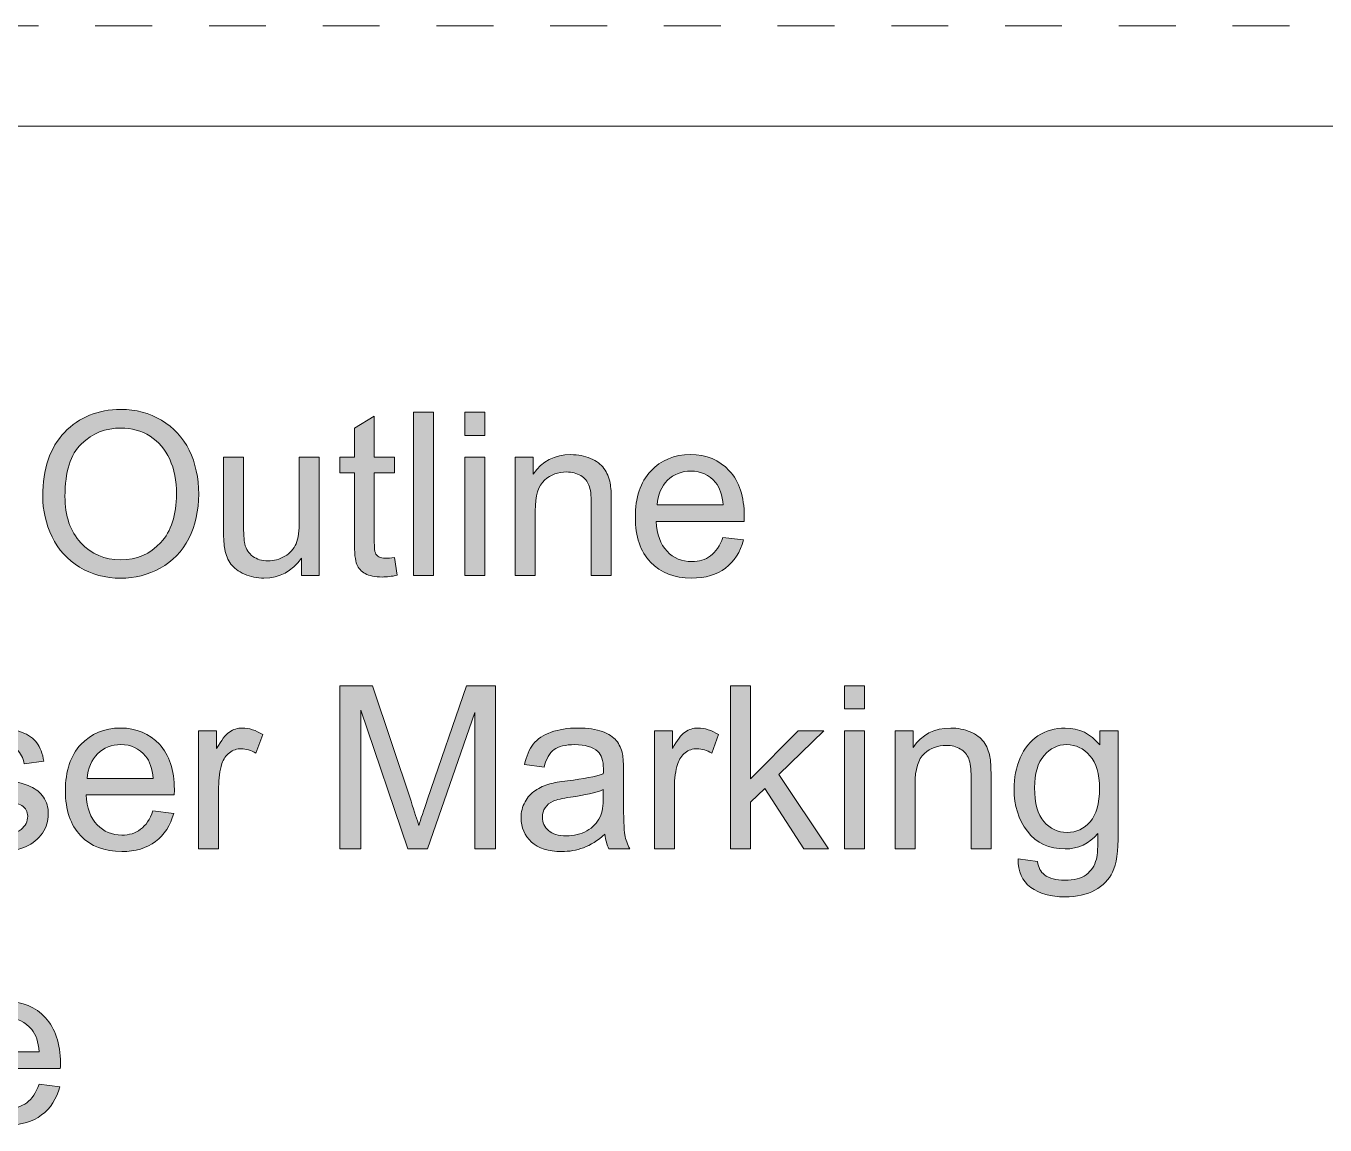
# Model space of a CAD drawing. Header units: inches. Extents: x 25 to 180, y 78 to 199.
# Drawn here: x 51.73 to 75.86, y 78.28 to 98.7 of the extents above; entities that cross this region are included whole.
import ezdxf

# ---------------------------------------------------------------- set-up
doc = ezdxf.new("R2010")
doc.units = ezdxf.units.IN
doc.header["$MEASUREMENT"] = 0
doc.linetypes.add('AI-Linetype-2', pattern=[2.112648, 1.056324, -1.056324])

# ---------------------------------------------------------------- blocks, each defined once
blk = doc.blocks.new('block 4')
at = {"color": 240, "linetype": 'AI-Linetype-2', "lineweight": 18, "true_color": 0xed1c24}
blk.add_lwpolyline([(31.89, 98.696), (179.247, 98.696)], dxfattribs=at)
blk = doc.blocks.new('block 3')
blk.add_blockref('block 4', (0, 0))
blk = doc.blocks.new('block 2')
blk.add_blockref('block 3', (0, 0))
blk = doc.blocks.new('block 44')
at = {"true_color": 0x0066b3}
h = blk.add_hatch(color=152, dxfattribs=at)
h.dxf.hatch_style = 2
edge = h.paths.add_edge_path()
edge.add_spline(control_points=[(52.039, 89.964), (52.039, 90.467), (52.174, 90.861), (52.445, 91.146), (52.715, 91.43), (53.063, 91.572), (53.49, 91.572), (53.77, 91.572), (54.022, 91.506), (54.247, 91.372), (54.472, 91.238), (54.643, 91.052), (54.761, 90.813), (54.878, 90.574), (54.937, 90.302), (54.937, 89.999), (54.937, 89.692), (54.875, 89.417), (54.751, 89.175), (54.627, 88.932), (54.452, 88.748), (54.224, 88.624), (53.997, 88.499), (53.752, 88.437), (53.488, 88.437), (53.203, 88.437), (52.948, 88.506), (52.724, 88.643), (52.499, 88.781), (52.329, 88.969), (52.213, 89.208), (52.097, 89.446), (52.039, 89.698), (52.039, 89.964)], knot_values=[0, 0, 0, 0, 1, 1, 1, 2, 2, 2, 3, 3, 3, 4, 4, 4, 5, 5, 5, 6, 6, 6, 7, 7, 7, 8, 8, 8, 9, 9, 9, 10, 10, 10, 11, 11, 11, 11], degree=3, periodic=1)
edge = h.paths.add_edge_path()
edge.add_spline(control_points=[(52.453, 89.958), (52.453, 89.593), (52.551, 89.305), (52.747, 89.095), (52.944, 88.885), (53.19, 88.78), (53.486, 88.78), (53.788, 88.78), (54.036, 88.886), (54.231, 89.098), (54.426, 89.31), (54.524, 89.611), (54.524, 90.001), (54.524, 90.248), (54.482, 90.463), (54.399, 90.647), (54.316, 90.831), (54.194, 90.974), (54.033, 91.075), (53.873, 91.177), (53.692, 91.227), (53.493, 91.227), (53.209, 91.227), (52.964, 91.13), (52.76, 90.935), (52.555, 90.74), (52.453, 90.414), (52.453, 89.958)], knot_values=[0, 0, 0, 0, 1, 1, 1, 2, 2, 2, 3, 3, 3, 4, 4, 4, 5, 5, 5, 6, 6, 6, 7, 7, 7, 8, 8, 8, 9, 9, 9, 9], degree=3, periodic=1)
h = blk.add_hatch(color=152, dxfattribs=at)
h.dxf.hatch_style = 2
h.paths.add_polyline_path([(58.929, 88.488), (58.929, 91.519), (59.301, 91.519), (59.301, 88.488)])
h = blk.add_hatch(color=152, dxfattribs=at)
h.dxf.hatch_style = 2
h.paths.add_polyline_path([(59.88, 91.091), (59.88, 91.519), (60.252, 91.519), (60.252, 91.091)])
h.paths.add_polyline_path([(59.88, 88.488), (59.88, 90.684), (60.252, 90.684), (60.252, 88.488)])
h = blk.add_hatch(color=152, dxfattribs=at)
h.dxf.hatch_style = 2
edge = h.paths.add_edge_path()
edge.add_spline(control_points=[(58.573, 88.821), (58.573, 88.821), (58.627, 88.492), (58.627, 88.492), (58.522, 88.47), (58.429, 88.459), (58.346, 88.459), (58.211, 88.459), (58.106, 88.481), (58.032, 88.523), (57.957, 88.566), (57.905, 88.622), (57.875, 88.692), (57.844, 88.762), (57.829, 88.908), (57.829, 89.131), (57.829, 89.131), (57.829, 90.394), (57.829, 90.394), (57.829, 90.394), (57.556, 90.394), (57.556, 90.394), (57.556, 90.394), (57.556, 90.684), (57.556, 90.684), (57.556, 90.684), (57.829, 90.684), (57.829, 90.684), (57.829, 90.684), (57.829, 91.227), (57.829, 91.227), (57.829, 91.227), (58.199, 91.45), (58.199, 91.45), (58.199, 91.45), (58.199, 90.684), (58.199, 90.684), (58.199, 90.684), (58.573, 90.684), (58.573, 90.684), (58.573, 90.684), (58.573, 90.394), (58.573, 90.394), (58.573, 90.394), (58.199, 90.394), (58.199, 90.394), (58.199, 90.394), (58.199, 89.11), (58.199, 89.11), (58.199, 89.004), (58.206, 88.936), (58.219, 88.906), (58.232, 88.876), (58.253, 88.851), (58.283, 88.834), (58.313, 88.816), (58.355, 88.807), (58.41, 88.807), (58.451, 88.807), (58.506, 88.811), (58.573, 88.821)], knot_values=[0, 0, 0, 0, 1, 1, 1, 2, 2, 2, 3, 3, 3, 4, 4, 4, 5, 5, 5, 6, 6, 6, 7, 7, 7, 8, 8, 8, 9, 9, 9, 10, 10, 10, 11, 11, 11, 12, 12, 12, 13, 13, 13, 14, 14, 14, 15, 15, 15, 16, 16, 16, 17, 17, 17, 18, 18, 18, 19, 19, 19, 20, 20, 20, 20], degree=3, periodic=1)
h = blk.add_hatch(color=152, dxfattribs=at)
h.dxf.hatch_style = 2
edge = h.paths.add_edge_path()
edge.add_spline(control_points=[(56.845, 88.488), (56.845, 88.488), (56.845, 88.811), (56.845, 88.811), (56.674, 88.563), (56.442, 88.439), (56.149, 88.439), (56.019, 88.439), (55.898, 88.464), (55.786, 88.513), (55.674, 88.563), (55.59, 88.625), (55.536, 88.7), (55.481, 88.775), (55.443, 88.867), (55.421, 88.976), (55.406, 89.049), (55.398, 89.165), (55.398, 89.323), (55.398, 89.323), (55.398, 90.684), (55.398, 90.684), (55.398, 90.684), (55.77, 90.684), (55.77, 90.684), (55.77, 90.684), (55.77, 89.466), (55.77, 89.466), (55.77, 89.272), (55.778, 89.141), (55.793, 89.073), (55.817, 88.975), (55.866, 88.899), (55.942, 88.843), (56.018, 88.787), (56.111, 88.759), (56.223, 88.759), (56.335, 88.759), (56.439, 88.788), (56.537, 88.845), (56.635, 88.902), (56.704, 88.98), (56.745, 89.078), (56.786, 89.177), (56.806, 89.32), (56.806, 89.507), (56.806, 89.507), (56.806, 90.684), (56.806, 90.684), (56.806, 90.684), (57.178, 90.684), (57.178, 90.684), (57.178, 90.684), (57.178, 88.488), (57.178, 88.488), (57.178, 88.488), (56.845, 88.488), (56.845, 88.488)], knot_values=[0, 0, 0, 0, 1, 1, 1, 2, 2, 2, 3, 3, 3, 4, 4, 4, 5, 5, 5, 6, 6, 6, 7, 7, 7, 8, 8, 8, 9, 9, 9, 10, 10, 10, 11, 11, 11, 12, 12, 12, 13, 13, 13, 14, 14, 14, 15, 15, 15, 16, 16, 16, 17, 17, 17, 18, 18, 18, 19, 19, 19, 19], degree=3, periodic=1)
h = blk.add_hatch(color=152, dxfattribs=at)
h.dxf.hatch_style = 2
edge = h.paths.add_edge_path()
edge.add_spline(control_points=[(60.818, 88.488), (60.818, 88.488), (60.818, 90.684), (60.818, 90.684), (60.818, 90.684), (61.153, 90.684), (61.153, 90.684), (61.153, 90.684), (61.153, 90.371), (61.153, 90.371), (61.314, 90.613), (61.547, 90.733), (61.852, 90.733), (61.984, 90.733), (62.106, 90.709), (62.217, 90.662), (62.327, 90.614), (62.41, 90.552), (62.466, 90.475), (62.521, 90.398), (62.559, 90.306), (62.581, 90.2), (62.595, 90.131), (62.602, 90.01), (62.602, 89.838), (62.602, 89.838), (62.602, 88.488), (62.602, 88.488), (62.602, 88.488), (62.23, 88.488), (62.23, 88.488), (62.23, 88.488), (62.23, 89.824), (62.23, 89.824), (62.23, 89.975), (62.215, 90.089), (62.187, 90.164), (62.158, 90.239), (62.106, 90.299), (62.033, 90.343), (61.959, 90.388), (61.872, 90.411), (61.773, 90.411), (61.615, 90.411), (61.478, 90.36), (61.363, 90.26), (61.248, 90.159), (61.19, 89.968), (61.19, 89.687), (61.19, 89.687), (61.19, 88.488), (61.19, 88.488), (61.19, 88.488), (60.818, 88.488), (60.818, 88.488)], knot_values=[0, 0, 0, 0, 1, 1, 1, 2, 2, 2, 3, 3, 3, 4, 4, 4, 5, 5, 5, 6, 6, 6, 7, 7, 7, 8, 8, 8, 9, 9, 9, 10, 10, 10, 11, 11, 11, 12, 12, 12, 13, 13, 13, 14, 14, 14, 15, 15, 15, 16, 16, 16, 17, 17, 17, 18, 18, 18, 18], degree=3, periodic=1)
h = blk.add_hatch(color=152, dxfattribs=at)
h.dxf.hatch_style = 2
edge = h.paths.add_edge_path()
edge.add_spline(control_points=[(64.675, 89.195), (64.675, 89.195), (65.06, 89.148), (65.06, 89.148), (64.999, 88.923), (64.887, 88.749), (64.723, 88.625), (64.559, 88.501), (64.349, 88.439), (64.094, 88.439), (63.773, 88.439), (63.519, 88.538), (63.331, 88.735), (63.143, 88.933), (63.049, 89.21), (63.049, 89.567), (63.049, 89.937), (63.144, 90.223), (63.334, 90.427), (63.524, 90.631), (63.771, 90.733), (64.074, 90.733), (64.367, 90.733), (64.607, 90.633), (64.793, 90.433), (64.979, 90.234), (65.072, 89.952), (65.072, 89.59), (65.072, 89.568), (65.071, 89.535), (65.07, 89.491), (65.07, 89.491), (63.433, 89.491), (63.433, 89.491), (63.447, 89.25), (63.515, 89.065), (63.638, 88.937), (63.76, 88.809), (63.913, 88.745), (64.097, 88.745), (64.233, 88.745), (64.349, 88.78), (64.446, 88.852), (64.542, 88.924), (64.619, 89.038), (64.675, 89.195)], knot_values=[0, 0, 0, 0, 1, 1, 1, 2, 2, 2, 3, 3, 3, 4, 4, 4, 5, 5, 5, 6, 6, 6, 7, 7, 7, 8, 8, 8, 9, 9, 9, 10, 10, 10, 11, 11, 11, 12, 12, 12, 13, 13, 13, 14, 14, 14, 15, 15, 15, 15], degree=3, periodic=1)
edge = h.paths.add_edge_path()
edge.add_spline(control_points=[(63.454, 89.797), (63.454, 89.797), (64.679, 89.797), (64.679, 89.797), (64.663, 89.981), (64.616, 90.12), (64.539, 90.212), (64.42, 90.356), (64.267, 90.427), (64.078, 90.427), (63.907, 90.427), (63.763, 90.37), (63.647, 90.256), (63.53, 90.141), (63.466, 89.988), (63.454, 89.797)], knot_values=[0, 0, 0, 0, 1, 1, 1, 2, 2, 2, 3, 3, 3, 4, 4, 4, 5, 5, 5, 5], degree=3, periodic=1)
h = blk.add_hatch(color=152, dxfattribs=at)
h.dxf.hatch_style = 2
edge = h.paths.add_edge_path()
edge.add_spline(control_points=[(57.56, 83.408), (57.56, 83.408), (57.56, 86.438), (57.56, 86.438), (57.56, 86.438), (58.164, 86.438), (58.164, 86.438), (58.164, 86.438), (58.881, 84.293), (58.881, 84.293), (58.947, 84.093), (58.996, 83.944), (59.026, 83.844), (59.06, 83.955), (59.114, 84.116), (59.187, 84.33), (59.187, 84.33), (59.913, 86.438), (59.913, 86.438), (59.913, 86.438), (60.452, 86.438), (60.452, 86.438), (60.452, 86.438), (60.452, 83.408), (60.452, 83.408), (60.452, 83.408), (60.066, 83.408), (60.066, 83.408), (60.066, 83.408), (60.066, 85.944), (60.066, 85.944), (60.066, 85.944), (59.185, 83.408), (59.185, 83.408), (59.185, 83.408), (58.823, 83.408), (58.823, 83.408), (58.823, 83.408), (57.947, 85.988), (57.947, 85.988), (57.947, 85.988), (57.947, 83.408), (57.947, 83.408), (57.947, 83.408), (57.56, 83.408), (57.56, 83.408)], knot_values=[0, 0, 0, 0, 1, 1, 1, 2, 2, 2, 3, 3, 3, 4, 4, 4, 5, 5, 5, 6, 6, 6, 7, 7, 7, 8, 8, 8, 9, 9, 9, 10, 10, 10, 11, 11, 11, 12, 12, 12, 13, 13, 13, 14, 14, 14, 15, 15, 15, 15], degree=3, periodic=1)
h = blk.add_hatch(color=152, dxfattribs=at)
h.dxf.hatch_style = 2
h.paths.add_polyline_path([(64.818, 83.408), (64.818, 86.438), (65.19, 86.438), (65.19, 84.71), (66.071, 85.603), (66.552, 85.603), (65.713, 84.789), (66.637, 83.408), (66.178, 83.408), (65.453, 84.531), (65.19, 84.278), (65.19, 83.408)])
h = blk.add_hatch(color=152, dxfattribs=at)
h.dxf.hatch_style = 2
h.paths.add_polyline_path([(66.935, 86.011), (66.935, 86.438), (67.307, 86.438), (67.307, 86.011)])
h.paths.add_polyline_path([(66.935, 83.408), (66.935, 85.603), (67.307, 85.603), (67.307, 83.408)])
h = blk.add_hatch(color=152, dxfattribs=at)
h.dxf.hatch_style = 2
edge = h.paths.add_edge_path()
edge.add_spline(control_points=[(50.32, 84.063), (50.32, 84.063), (50.688, 84.121), (50.688, 84.121), (50.708, 83.974), (50.766, 83.861), (50.86, 83.782), (50.955, 83.704), (51.086, 83.664), (51.256, 83.664), (51.427, 83.664), (51.554, 83.699), (51.636, 83.769), (51.719, 83.838), (51.76, 83.92), (51.76, 84.014), (51.76, 84.098), (51.724, 84.164), (51.651, 84.212), (51.6, 84.245), (51.473, 84.287), (51.27, 84.338), (50.998, 84.407), (50.808, 84.467), (50.703, 84.517), (50.598, 84.567), (50.518, 84.637), (50.463, 84.726), (50.409, 84.815), (50.382, 84.913), (50.382, 85.02), (50.382, 85.118), (50.404, 85.209), (50.449, 85.292), (50.494, 85.376), (50.555, 85.445), (50.632, 85.5), (50.69, 85.543), (50.768, 85.579), (50.868, 85.609), (50.968, 85.638), (51.075, 85.653), (51.19, 85.653), (51.362, 85.653), (51.513, 85.628), (51.644, 85.579), (51.774, 85.529), (51.87, 85.462), (51.932, 85.377), (51.994, 85.292), (52.037, 85.179), (52.06, 85.037), (52.06, 85.037), (51.696, 84.987), (51.696, 84.987), (51.68, 85.1), (51.632, 85.189), (51.553, 85.252), (51.473, 85.315), (51.361, 85.347), (51.217, 85.347), (51.046, 85.347), (50.924, 85.319), (50.851, 85.262), (50.778, 85.206), (50.741, 85.14), (50.741, 85.064), (50.741, 85.016), (50.756, 84.972), (50.787, 84.934), (50.817, 84.894), (50.865, 84.861), (50.929, 84.834), (50.967, 84.821), (51.076, 84.789), (51.258, 84.739), (51.521, 84.669), (51.705, 84.612), (51.809, 84.567), (51.913, 84.522), (51.995, 84.457), (52.054, 84.371), (52.113, 84.286), (52.143, 84.18), (52.143, 84.053), (52.143, 83.929), (52.107, 83.812), (52.034, 83.703), (51.962, 83.593), (51.857, 83.508), (51.721, 83.448), (51.585, 83.389), (51.43, 83.359), (51.258, 83.359), (50.973, 83.359), (50.755, 83.418), (50.606, 83.536), (50.456, 83.655), (50.361, 83.831), (50.32, 84.063)], knot_values=[0, 0, 0, 0, 1, 1, 1, 2, 2, 2, 3, 3, 3, 4, 4, 4, 5, 5, 5, 6, 6, 6, 7, 7, 7, 8, 8, 8, 9, 9, 9, 10, 10, 10, 11, 11, 11, 12, 12, 12, 13, 13, 13, 14, 14, 14, 15, 15, 15, 16, 16, 16, 17, 17, 17, 18, 18, 18, 19, 19, 19, 20, 20, 20, 21, 21, 21, 22, 22, 22, 23, 23, 23, 24, 24, 24, 25, 25, 25, 26, 26, 26, 27, 27, 27, 28, 28, 28, 29, 29, 29, 30, 30, 30, 31, 31, 31, 32, 32, 32, 33, 33, 33, 33], degree=3, periodic=1)
h = blk.add_hatch(color=152, dxfattribs=at)
h.dxf.hatch_style = 2
edge = h.paths.add_edge_path()
edge.add_spline(control_points=[(54.088, 84.115), (54.088, 84.115), (54.472, 84.068), (54.472, 84.068), (54.412, 83.843), (54.299, 83.669), (54.135, 83.545), (53.971, 83.421), (53.762, 83.359), (53.507, 83.359), (53.186, 83.359), (52.931, 83.457), (52.743, 83.655), (52.555, 83.853), (52.461, 84.13), (52.461, 84.487), (52.461, 84.856), (52.556, 85.143), (52.746, 85.347), (52.936, 85.551), (53.183, 85.653), (53.486, 85.653), (53.78, 85.653), (54.02, 85.553), (54.206, 85.353), (54.392, 85.153), (54.485, 84.872), (54.485, 84.51), (54.485, 84.488), (54.484, 84.455), (54.483, 84.411), (54.483, 84.411), (52.846, 84.411), (52.846, 84.411), (52.859, 84.17), (52.928, 83.985), (53.05, 83.857), (53.173, 83.729), (53.326, 83.664), (53.509, 83.664), (53.645, 83.664), (53.762, 83.7), (53.858, 83.772), (53.955, 83.844), (54.031, 83.958), (54.088, 84.115)], knot_values=[0, 0, 0, 0, 1, 1, 1, 2, 2, 2, 3, 3, 3, 4, 4, 4, 5, 5, 5, 6, 6, 6, 7, 7, 7, 8, 8, 8, 9, 9, 9, 10, 10, 10, 11, 11, 11, 12, 12, 12, 13, 13, 13, 14, 14, 14, 15, 15, 15, 15], degree=3, periodic=1)
edge = h.paths.add_edge_path()
edge.add_spline(control_points=[(52.866, 84.717), (52.866, 84.717), (54.092, 84.717), (54.092, 84.717), (54.075, 84.901), (54.029, 85.04), (53.951, 85.132), (53.833, 85.275), (53.679, 85.347), (53.49, 85.347), (53.32, 85.347), (53.176, 85.29), (53.059, 85.176), (52.943, 85.061), (52.879, 84.908), (52.866, 84.717)], knot_values=[0, 0, 0, 0, 1, 1, 1, 2, 2, 2, 3, 3, 3, 4, 4, 4, 5, 5, 5, 5], degree=3, periodic=1)
h = blk.add_hatch(color=152, dxfattribs=at)
h.dxf.hatch_style = 2
edge = h.paths.add_edge_path()
edge.add_spline(control_points=[(54.935, 83.408), (54.935, 83.408), (54.935, 85.603), (54.935, 85.603), (54.935, 85.603), (55.27, 85.603), (55.27, 85.603), (55.27, 85.603), (55.27, 85.271), (55.27, 85.271), (55.356, 85.426), (55.435, 85.529), (55.507, 85.579), (55.579, 85.628), (55.659, 85.653), (55.746, 85.653), (55.871, 85.653), (55.998, 85.613), (56.128, 85.533), (56.128, 85.533), (56, 85.188), (56, 85.188), (55.909, 85.242), (55.818, 85.269), (55.727, 85.269), (55.646, 85.269), (55.573, 85.244), (55.508, 85.195), (55.443, 85.146), (55.397, 85.078), (55.369, 84.992), (55.328, 84.859), (55.307, 84.715), (55.307, 84.557), (55.307, 84.557), (55.307, 83.408), (55.307, 83.408), (55.307, 83.408), (54.935, 83.408), (54.935, 83.408)], knot_values=[0, 0, 0, 0, 1, 1, 1, 2, 2, 2, 3, 3, 3, 4, 4, 4, 5, 5, 5, 6, 6, 6, 7, 7, 7, 8, 8, 8, 9, 9, 9, 10, 10, 10, 11, 11, 11, 12, 12, 12, 13, 13, 13, 13], degree=3, periodic=1)
h = blk.add_hatch(color=152, dxfattribs=at)
h.dxf.hatch_style = 2
edge = h.paths.add_edge_path()
edge.add_spline(control_points=[(62.484, 83.679), (62.346, 83.562), (62.214, 83.479), (62.086, 83.431), (61.959, 83.383), (61.822, 83.359), (61.676, 83.359), (61.435, 83.359), (61.249, 83.417), (61.12, 83.535), (60.99, 83.653), (60.926, 83.804), (60.926, 83.987), (60.926, 84.094), (60.95, 84.193), (60.999, 84.282), (61.048, 84.37), (61.112, 84.442), (61.191, 84.495), (61.271, 84.549), (61.36, 84.59), (61.459, 84.617), (61.532, 84.637), (61.642, 84.655), (61.79, 84.673), (62.09, 84.709), (62.311, 84.752), (62.453, 84.801), (62.455, 84.852), (62.455, 84.885), (62.455, 84.899), (62.455, 85.05), (62.42, 85.157), (62.35, 85.219), (62.255, 85.303), (62.114, 85.345), (61.926, 85.345), (61.751, 85.345), (61.622, 85.314), (61.539, 85.253), (61.455, 85.192), (61.393, 85.083), (61.354, 84.927), (61.354, 84.927), (60.99, 84.977), (60.99, 84.977), (61.023, 85.133), (61.077, 85.259), (61.153, 85.354), (61.229, 85.45), (61.338, 85.524), (61.482, 85.575), (61.625, 85.627), (61.791, 85.653), (61.98, 85.653), (62.167, 85.653), (62.32, 85.631), (62.437, 85.587), (62.554, 85.543), (62.64, 85.487), (62.695, 85.42), (62.75, 85.354), (62.789, 85.269), (62.811, 85.167), (62.823, 85.104), (62.829, 84.989), (62.829, 84.824), (62.829, 84.824), (62.829, 84.328), (62.829, 84.328), (62.829, 83.982), (62.837, 83.763), (62.853, 83.672), (62.869, 83.58), (62.9, 83.492), (62.947, 83.408), (62.947, 83.408), (62.559, 83.408), (62.559, 83.408), (62.52, 83.485), (62.495, 83.576), (62.484, 83.679)], knot_values=[0, 0, 0, 0, 1, 1, 1, 2, 2, 2, 3, 3, 3, 4, 4, 4, 5, 5, 5, 6, 6, 6, 7, 7, 7, 8, 8, 8, 9, 9, 9, 10, 10, 10, 11, 11, 11, 12, 12, 12, 13, 13, 13, 14, 14, 14, 15, 15, 15, 16, 16, 16, 17, 17, 17, 18, 18, 18, 19, 19, 19, 20, 20, 20, 21, 21, 21, 22, 22, 22, 23, 23, 23, 24, 24, 24, 25, 25, 25, 26, 26, 26, 27, 27, 27, 27], degree=3, periodic=1)
edge = h.paths.add_edge_path()
edge.add_spline(control_points=[(62.453, 84.51), (62.318, 84.455), (62.116, 84.408), (61.845, 84.369), (61.693, 84.347), (61.584, 84.323), (61.521, 84.295), (61.458, 84.267), (61.409, 84.227), (61.374, 84.174), (61.34, 84.121), (61.323, 84.062), (61.323, 83.997), (61.323, 83.898), (61.36, 83.815), (61.435, 83.749), (61.51, 83.683), (61.62, 83.65), (61.765, 83.65), (61.908, 83.65), (62.036, 83.681), (62.147, 83.744), (62.259, 83.807), (62.341, 83.893), (62.393, 84.001), (62.433, 84.085), (62.453, 84.21), (62.453, 84.373), (62.453, 84.373), (62.453, 84.51), (62.453, 84.51)], knot_values=[0, 0, 0, 0, 1, 1, 1, 2, 2, 2, 3, 3, 3, 4, 4, 4, 5, 5, 5, 6, 6, 6, 7, 7, 7, 8, 8, 8, 9, 9, 9, 10, 10, 10, 10], degree=3, periodic=1)
h = blk.add_hatch(color=152, dxfattribs=at)
h.dxf.hatch_style = 2
edge = h.paths.add_edge_path()
edge.add_spline(control_points=[(63.402, 83.408), (63.402, 83.408), (63.402, 85.603), (63.402, 85.603), (63.402, 85.603), (63.737, 85.603), (63.737, 85.603), (63.737, 85.603), (63.737, 85.271), (63.737, 85.271), (63.822, 85.426), (63.901, 85.529), (63.974, 85.579), (64.046, 85.628), (64.125, 85.653), (64.212, 85.653), (64.338, 85.653), (64.465, 85.613), (64.595, 85.533), (64.595, 85.533), (64.467, 85.188), (64.467, 85.188), (64.376, 85.242), (64.285, 85.269), (64.194, 85.269), (64.112, 85.269), (64.039, 85.244), (63.975, 85.195), (63.91, 85.146), (63.864, 85.078), (63.836, 84.992), (63.795, 84.859), (63.774, 84.715), (63.774, 84.557), (63.774, 84.557), (63.774, 83.408), (63.774, 83.408), (63.774, 83.408), (63.402, 83.408), (63.402, 83.408)], knot_values=[0, 0, 0, 0, 1, 1, 1, 2, 2, 2, 3, 3, 3, 4, 4, 4, 5, 5, 5, 6, 6, 6, 7, 7, 7, 8, 8, 8, 9, 9, 9, 10, 10, 10, 11, 11, 11, 12, 12, 12, 13, 13, 13, 13], degree=3, periodic=1)
h = blk.add_hatch(color=152, dxfattribs=at)
h.dxf.hatch_style = 2
edge = h.paths.add_edge_path()
edge.add_spline(control_points=[(67.873, 83.408), (67.873, 83.408), (67.873, 85.603), (67.873, 85.603), (67.873, 85.603), (68.208, 85.603), (68.208, 85.603), (68.208, 85.603), (68.208, 85.291), (68.208, 85.291), (68.369, 85.532), (68.602, 85.653), (68.907, 85.653), (69.039, 85.653), (69.16, 85.629), (69.271, 85.582), (69.382, 85.534), (69.465, 85.472), (69.52, 85.395), (69.576, 85.317), (69.614, 85.226), (69.636, 85.12), (69.65, 85.051), (69.657, 84.93), (69.657, 84.758), (69.657, 84.758), (69.657, 83.408), (69.657, 83.408), (69.657, 83.408), (69.285, 83.408), (69.285, 83.408), (69.285, 83.408), (69.285, 84.743), (69.285, 84.743), (69.285, 84.895), (69.27, 85.008), (69.241, 85.084), (69.212, 85.159), (69.161, 85.219), (69.087, 85.263), (69.014, 85.308), (68.927, 85.331), (68.828, 85.331), (68.67, 85.331), (68.533, 85.28), (68.418, 85.18), (68.303, 85.079), (68.245, 84.888), (68.245, 84.607), (68.245, 84.607), (68.245, 83.408), (68.245, 83.408), (68.245, 83.408), (67.873, 83.408), (67.873, 83.408)], knot_values=[0, 0, 0, 0, 1, 1, 1, 2, 2, 2, 3, 3, 3, 4, 4, 4, 5, 5, 5, 6, 6, 6, 7, 7, 7, 8, 8, 8, 9, 9, 9, 10, 10, 10, 11, 11, 11, 12, 12, 12, 13, 13, 13, 14, 14, 14, 15, 15, 15, 16, 16, 16, 17, 17, 17, 18, 18, 18, 18], degree=3, periodic=1)
h = blk.add_hatch(color=152, dxfattribs=at)
h.dxf.hatch_style = 2
edge = h.paths.add_edge_path()
edge.add_spline(control_points=[(70.159, 83.226), (70.159, 83.226), (70.521, 83.173), (70.521, 83.173), (70.536, 83.061), (70.578, 82.98), (70.647, 82.929), (70.739, 82.86), (70.865, 82.825), (71.025, 82.825), (71.198, 82.825), (71.331, 82.86), (71.424, 82.929), (71.518, 82.998), (71.581, 83.094), (71.614, 83.218), (71.634, 83.294), (71.643, 83.453), (71.641, 83.695), (71.479, 83.504), (71.276, 83.408), (71.034, 83.408), (70.732, 83.408), (70.498, 83.517), (70.333, 83.735), (70.167, 83.952), (70.085, 84.214), (70.085, 84.518), (70.085, 84.728), (70.123, 84.921), (70.198, 85.098), (70.274, 85.275), (70.384, 85.412), (70.528, 85.508), (70.672, 85.605), (70.841, 85.653), (71.036, 85.653), (71.295, 85.653), (71.508, 85.548), (71.676, 85.339), (71.676, 85.339), (71.676, 85.603), (71.676, 85.603), (71.676, 85.603), (72.02, 85.603), (72.02, 85.603), (72.02, 85.603), (72.02, 83.706), (72.02, 83.706), (72.02, 83.364), (71.985, 83.122), (71.915, 82.979), (71.846, 82.837), (71.735, 82.724), (71.584, 82.641), (71.434, 82.559), (71.248, 82.517), (71.027, 82.517), (70.766, 82.517), (70.554, 82.576), (70.393, 82.694), (70.232, 82.812), (70.154, 82.989), (70.159, 83.226)], knot_values=[0, 0, 0, 0, 1, 1, 1, 2, 2, 2, 3, 3, 3, 4, 4, 4, 5, 5, 5, 6, 6, 6, 7, 7, 7, 8, 8, 8, 9, 9, 9, 10, 10, 10, 11, 11, 11, 12, 12, 12, 13, 13, 13, 14, 14, 14, 15, 15, 15, 16, 16, 16, 17, 17, 17, 18, 18, 18, 19, 19, 19, 20, 20, 20, 21, 21, 21, 21], degree=3, periodic=1)
edge = h.paths.add_edge_path()
edge.add_spline(control_points=[(70.467, 84.545), (70.467, 84.257), (70.524, 84.047), (70.639, 83.915), (70.753, 83.782), (70.896, 83.716), (71.069, 83.716), (71.24, 83.716), (71.383, 83.782), (71.499, 83.914), (71.614, 84.045), (71.672, 84.252), (71.672, 84.533), (71.672, 84.801), (71.613, 85.004), (71.493, 85.14), (71.374, 85.277), (71.231, 85.345), (71.063, 85.345), (70.897, 85.345), (70.757, 85.278), (70.641, 85.143), (70.525, 85.009), (70.467, 84.81), (70.467, 84.545)], knot_values=[0, 0, 0, 0, 1, 1, 1, 2, 2, 2, 3, 3, 3, 4, 4, 4, 5, 5, 5, 6, 6, 6, 7, 7, 7, 8, 8, 8, 8], degree=3, periodic=1)
h = blk.add_hatch(color=152, dxfattribs=at)
h.dxf.hatch_style = 2
edge = h.paths.add_edge_path()
edge.add_spline(control_points=[(51.971, 79.035), (51.971, 79.035), (52.356, 78.988), (52.356, 78.988), (52.295, 78.763), (52.183, 78.589), (52.019, 78.465), (51.855, 78.341), (51.645, 78.279), (51.39, 78.279), (51.069, 78.279), (50.815, 78.378), (50.627, 78.575), (50.438, 78.773), (50.344, 79.05), (50.344, 79.407), (50.344, 79.777), (50.439, 80.063), (50.63, 80.267), (50.82, 80.471), (51.066, 80.573), (51.37, 80.573), (51.663, 80.573), (51.903, 80.473), (52.089, 80.273), (52.275, 80.074), (52.368, 79.793), (52.368, 79.43), (52.368, 79.408), (52.367, 79.375), (52.366, 79.331), (52.366, 79.331), (50.729, 79.331), (50.729, 79.331), (50.743, 79.09), (50.811, 78.905), (50.933, 78.777), (51.056, 78.649), (51.209, 78.585), (51.392, 78.585), (51.529, 78.585), (51.645, 78.621), (51.742, 78.692), (51.838, 78.764), (51.915, 78.878), (51.971, 79.035)], knot_values=[0, 0, 0, 0, 1, 1, 1, 2, 2, 2, 3, 3, 3, 4, 4, 4, 5, 5, 5, 6, 6, 6, 7, 7, 7, 8, 8, 8, 9, 9, 9, 10, 10, 10, 11, 11, 11, 12, 12, 12, 13, 13, 13, 14, 14, 14, 15, 15, 15, 15], degree=3, periodic=1)
edge = h.paths.add_edge_path()
edge.add_spline(control_points=[(50.75, 79.637), (50.75, 79.637), (51.975, 79.637), (51.975, 79.637), (51.959, 79.821), (51.912, 79.96), (51.835, 80.052), (51.716, 80.196), (51.563, 80.267), (51.374, 80.267), (51.203, 80.267), (51.059, 80.21), (50.943, 80.096), (50.826, 79.981), (50.762, 79.828), (50.75, 79.637)], knot_values=[0, 0, 0, 0, 1, 1, 1, 2, 2, 2, 3, 3, 3, 4, 4, 4, 5, 5, 5, 5], degree=3, periodic=1)
at = {"lineweight": 0}
for points in [[(58.929, 88.488), (58.929, 91.519), (59.301, 91.519), (59.301, 88.488), (58.929, 88.488)], [(59.88, 91.091), (59.88, 91.519), (60.252, 91.519), (60.252, 91.091), (59.88, 91.091)], [(59.88, 88.488), (59.88, 90.684), (60.252, 90.684), (60.252, 88.488), (59.88, 88.488)], [(64.818, 83.408), (64.818, 86.438), (65.19, 86.438), (65.19, 84.71), (66.071, 85.603), (66.552, 85.603), (65.713, 84.789), (66.637, 83.408), (66.178, 83.408), (65.453, 84.531), (65.19, 84.278), (65.19, 83.408), (64.818, 83.408)], [(66.935, 86.011), (66.935, 86.438), (67.307, 86.438), (67.307, 86.011), (66.935, 86.011)], [(66.935, 83.408), (66.935, 85.603), (67.307, 85.603), (67.307, 83.408), (66.935, 83.408)]]:
    blk.add_lwpolyline(points, dxfattribs=at)
for points, knots in [([(52.039, 89.964), (52.039, 90.467), (52.174, 90.861), (52.445, 91.146), (52.715, 91.43), (53.063, 91.572), (53.49, 91.572), (53.77, 91.572), (54.022, 91.506), (54.247, 91.372), (54.472, 91.238), (54.643, 91.052), (54.761, 90.813), (54.878, 90.574), (54.937, 90.302), (54.937, 89.999), (54.937, 89.692), (54.875, 89.417), (54.751, 89.175), (54.627, 88.932), (54.452, 88.748), (54.224, 88.624), (53.997, 88.499), (53.752, 88.437), (53.488, 88.437), (53.203, 88.437), (52.948, 88.506), (52.724, 88.643), (52.499, 88.781), (52.329, 88.969), (52.213, 89.208), (52.097, 89.446), (52.039, 89.698), (52.039, 89.964)], [0, 0, 0, 0, 1, 1, 1, 2, 2, 2, 3, 3, 3, 4, 4, 4, 5, 5, 5, 6, 6, 6, 7, 7, 7, 8, 8, 8, 9, 9, 9, 10, 10, 10, 11, 11, 11, 11]), ([(52.453, 89.958), (52.453, 89.593), (52.551, 89.305), (52.747, 89.095), (52.944, 88.885), (53.19, 88.78), (53.486, 88.78), (53.788, 88.78), (54.036, 88.886), (54.231, 89.098), (54.426, 89.31), (54.524, 89.611), (54.524, 90.001), (54.524, 90.248), (54.482, 90.463), (54.399, 90.647), (54.316, 90.831), (54.194, 90.974), (54.033, 91.075), (53.873, 91.177), (53.692, 91.227), (53.493, 91.227), (53.209, 91.227), (52.964, 91.13), (52.76, 90.935), (52.555, 90.74), (52.453, 90.414), (52.453, 89.958)], [0, 0, 0, 0, 1, 1, 1, 2, 2, 2, 3, 3, 3, 4, 4, 4, 5, 5, 5, 6, 6, 6, 7, 7, 7, 8, 8, 8, 9, 9, 9, 9]), ([(58.573, 88.821), (58.573, 88.821), (58.627, 88.492), (58.627, 88.492), (58.522, 88.47), (58.429, 88.459), (58.346, 88.459), (58.211, 88.459), (58.106, 88.481), (58.032, 88.523), (57.957, 88.566), (57.905, 88.622), (57.875, 88.692), (57.844, 88.762), (57.829, 88.908), (57.829, 89.131), (57.829, 89.131), (57.829, 90.394), (57.829, 90.394), (57.829, 90.394), (57.556, 90.394), (57.556, 90.394), (57.556, 90.394), (57.556, 90.684), (57.556, 90.684), (57.556, 90.684), (57.829, 90.684), (57.829, 90.684), (57.829, 90.684), (57.829, 91.227), (57.829, 91.227), (57.829, 91.227), (58.199, 91.45), (58.199, 91.45), (58.199, 91.45), (58.199, 90.684), (58.199, 90.684), (58.199, 90.684), (58.573, 90.684), (58.573, 90.684), (58.573, 90.684), (58.573, 90.394), (58.573, 90.394), (58.573, 90.394), (58.199, 90.394), (58.199, 90.394), (58.199, 90.394), (58.199, 89.11), (58.199, 89.11), (58.199, 89.004), (58.206, 88.936), (58.219, 88.906), (58.232, 88.876), (58.253, 88.851), (58.283, 88.834), (58.313, 88.816), (58.355, 88.807), (58.41, 88.807), (58.451, 88.807), (58.506, 88.811), (58.573, 88.821)], [0, 0, 0, 0, 1, 1, 1, 2, 2, 2, 3, 3, 3, 4, 4, 4, 5, 5, 5, 6, 6, 6, 7, 7, 7, 8, 8, 8, 9, 9, 9, 10, 10, 10, 11, 11, 11, 12, 12, 12, 13, 13, 13, 14, 14, 14, 15, 15, 15, 16, 16, 16, 17, 17, 17, 18, 18, 18, 19, 19, 19, 20, 20, 20, 20]), ([(56.845, 88.488), (56.845, 88.488), (56.845, 88.811), (56.845, 88.811), (56.674, 88.563), (56.442, 88.439), (56.149, 88.439), (56.019, 88.439), (55.898, 88.464), (55.786, 88.513), (55.674, 88.563), (55.59, 88.625), (55.536, 88.7), (55.481, 88.775), (55.443, 88.867), (55.421, 88.976), (55.406, 89.049), (55.398, 89.165), (55.398, 89.323), (55.398, 89.323), (55.398, 90.684), (55.398, 90.684), (55.398, 90.684), (55.77, 90.684), (55.77, 90.684), (55.77, 90.684), (55.77, 89.466), (55.77, 89.466), (55.77, 89.272), (55.778, 89.141), (55.793, 89.073), (55.817, 88.975), (55.866, 88.899), (55.942, 88.843), (56.018, 88.787), (56.111, 88.759), (56.223, 88.759), (56.335, 88.759), (56.439, 88.788), (56.537, 88.845), (56.635, 88.902), (56.704, 88.98), (56.745, 89.078), (56.786, 89.177), (56.806, 89.32), (56.806, 89.507), (56.806, 89.507), (56.806, 90.684), (56.806, 90.684), (56.806, 90.684), (57.178, 90.684), (57.178, 90.684), (57.178, 90.684), (57.178, 88.488), (57.178, 88.488), (57.178, 88.488), (56.845, 88.488), (56.845, 88.488)], [0, 0, 0, 0, 1, 1, 1, 2, 2, 2, 3, 3, 3, 4, 4, 4, 5, 5, 5, 6, 6, 6, 7, 7, 7, 8, 8, 8, 9, 9, 9, 10, 10, 10, 11, 11, 11, 12, 12, 12, 13, 13, 13, 14, 14, 14, 15, 15, 15, 16, 16, 16, 17, 17, 17, 18, 18, 18, 19, 19, 19, 19]), ([(60.818, 88.488), (60.818, 88.488), (60.818, 90.684), (60.818, 90.684), (60.818, 90.684), (61.153, 90.684), (61.153, 90.684), (61.153, 90.684), (61.153, 90.371), (61.153, 90.371), (61.314, 90.613), (61.547, 90.733), (61.852, 90.733), (61.984, 90.733), (62.106, 90.709), (62.217, 90.662), (62.327, 90.614), (62.41, 90.552), (62.466, 90.475), (62.521, 90.398), (62.559, 90.306), (62.581, 90.2), (62.595, 90.131), (62.602, 90.01), (62.602, 89.838), (62.602, 89.838), (62.602, 88.488), (62.602, 88.488), (62.602, 88.488), (62.23, 88.488), (62.23, 88.488), (62.23, 88.488), (62.23, 89.824), (62.23, 89.824), (62.23, 89.975), (62.215, 90.089), (62.187, 90.164), (62.158, 90.239), (62.106, 90.299), (62.033, 90.343), (61.959, 90.388), (61.872, 90.411), (61.773, 90.411), (61.615, 90.411), (61.478, 90.36), (61.363, 90.26), (61.248, 90.159), (61.19, 89.968), (61.19, 89.687), (61.19, 89.687), (61.19, 88.488), (61.19, 88.488), (61.19, 88.488), (60.818, 88.488), (60.818, 88.488)], [0, 0, 0, 0, 1, 1, 1, 2, 2, 2, 3, 3, 3, 4, 4, 4, 5, 5, 5, 6, 6, 6, 7, 7, 7, 8, 8, 8, 9, 9, 9, 10, 10, 10, 11, 11, 11, 12, 12, 12, 13, 13, 13, 14, 14, 14, 15, 15, 15, 16, 16, 16, 17, 17, 17, 18, 18, 18, 18]), ([(64.675, 89.195), (64.675, 89.195), (65.06, 89.148), (65.06, 89.148), (64.999, 88.923), (64.887, 88.749), (64.723, 88.625), (64.559, 88.501), (64.349, 88.439), (64.094, 88.439), (63.773, 88.439), (63.519, 88.538), (63.331, 88.735), (63.143, 88.933), (63.049, 89.21), (63.049, 89.567), (63.049, 89.937), (63.144, 90.223), (63.334, 90.427), (63.524, 90.631), (63.771, 90.733), (64.074, 90.733), (64.367, 90.733), (64.607, 90.633), (64.793, 90.433), (64.979, 90.234), (65.072, 89.952), (65.072, 89.59), (65.072, 89.568), (65.071, 89.535), (65.07, 89.491), (65.07, 89.491), (63.433, 89.491), (63.433, 89.491), (63.447, 89.25), (63.515, 89.065), (63.638, 88.937), (63.76, 88.809), (63.913, 88.745), (64.097, 88.745), (64.233, 88.745), (64.349, 88.78), (64.446, 88.852), (64.542, 88.924), (64.619, 89.038), (64.675, 89.195)], [0, 0, 0, 0, 1, 1, 1, 2, 2, 2, 3, 3, 3, 4, 4, 4, 5, 5, 5, 6, 6, 6, 7, 7, 7, 8, 8, 8, 9, 9, 9, 10, 10, 10, 11, 11, 11, 12, 12, 12, 13, 13, 13, 14, 14, 14, 15, 15, 15, 15]), ([(63.454, 89.797), (63.454, 89.797), (64.679, 89.797), (64.679, 89.797), (64.663, 89.981), (64.616, 90.12), (64.539, 90.212), (64.42, 90.356), (64.267, 90.427), (64.078, 90.427), (63.907, 90.427), (63.763, 90.37), (63.647, 90.256), (63.53, 90.141), (63.466, 89.988), (63.454, 89.797)], [0, 0, 0, 0, 1, 1, 1, 2, 2, 2, 3, 3, 3, 4, 4, 4, 5, 5, 5, 5]), ([(57.56, 83.408), (57.56, 83.408), (57.56, 86.438), (57.56, 86.438), (57.56, 86.438), (58.164, 86.438), (58.164, 86.438), (58.164, 86.438), (58.881, 84.293), (58.881, 84.293), (58.947, 84.093), (58.996, 83.944), (59.026, 83.844), (59.06, 83.955), (59.114, 84.116), (59.187, 84.33), (59.187, 84.33), (59.913, 86.438), (59.913, 86.438), (59.913, 86.438), (60.452, 86.438), (60.452, 86.438), (60.452, 86.438), (60.452, 83.408), (60.452, 83.408), (60.452, 83.408), (60.066, 83.408), (60.066, 83.408), (60.066, 83.408), (60.066, 85.944), (60.066, 85.944), (60.066, 85.944), (59.185, 83.408), (59.185, 83.408), (59.185, 83.408), (58.823, 83.408), (58.823, 83.408), (58.823, 83.408), (57.947, 85.988), (57.947, 85.988), (57.947, 85.988), (57.947, 83.408), (57.947, 83.408), (57.947, 83.408), (57.56, 83.408), (57.56, 83.408)], [0, 0, 0, 0, 1, 1, 1, 2, 2, 2, 3, 3, 3, 4, 4, 4, 5, 5, 5, 6, 6, 6, 7, 7, 7, 8, 8, 8, 9, 9, 9, 10, 10, 10, 11, 11, 11, 12, 12, 12, 13, 13, 13, 14, 14, 14, 15, 15, 15, 15]), ([(50.32, 84.063), (50.32, 84.063), (50.688, 84.121), (50.688, 84.121), (50.708, 83.974), (50.766, 83.861), (50.86, 83.782), (50.955, 83.704), (51.086, 83.664), (51.256, 83.664), (51.427, 83.664), (51.554, 83.699), (51.636, 83.769), (51.719, 83.838), (51.76, 83.92), (51.76, 84.014), (51.76, 84.098), (51.724, 84.164), (51.651, 84.212), (51.6, 84.245), (51.473, 84.287), (51.27, 84.338), (50.998, 84.407), (50.808, 84.467), (50.703, 84.517), (50.598, 84.567), (50.518, 84.637), (50.463, 84.726), (50.409, 84.815), (50.382, 84.913), (50.382, 85.02), (50.382, 85.118), (50.404, 85.209), (50.449, 85.292), (50.494, 85.376), (50.555, 85.445), (50.632, 85.5), (50.69, 85.543), (50.768, 85.579), (50.868, 85.609), (50.968, 85.638), (51.075, 85.653), (51.19, 85.653), (51.362, 85.653), (51.513, 85.628), (51.644, 85.579), (51.774, 85.529), (51.87, 85.462), (51.932, 85.377), (51.994, 85.292), (52.037, 85.179), (52.06, 85.037), (52.06, 85.037), (51.696, 84.987), (51.696, 84.987), (51.68, 85.1), (51.632, 85.189), (51.553, 85.252), (51.473, 85.315), (51.361, 85.347), (51.217, 85.347), (51.046, 85.347), (50.924, 85.319), (50.851, 85.262), (50.778, 85.206), (50.741, 85.14), (50.741, 85.064), (50.741, 85.016), (50.756, 84.972), (50.787, 84.934), (50.817, 84.894), (50.865, 84.861), (50.929, 84.834), (50.967, 84.821), (51.076, 84.789), (51.258, 84.739), (51.521, 84.669), (51.705, 84.612), (51.809, 84.567), (51.913, 84.522), (51.995, 84.457), (52.054, 84.371), (52.113, 84.286), (52.143, 84.18), (52.143, 84.053), (52.143, 83.929), (52.107, 83.812), (52.034, 83.703), (51.962, 83.593), (51.857, 83.508), (51.721, 83.448), (51.585, 83.389), (51.43, 83.359), (51.258, 83.359), (50.973, 83.359), (50.755, 83.418), (50.606, 83.536), (50.456, 83.655), (50.361, 83.831), (50.32, 84.063)], [0, 0, 0, 0, 1, 1, 1, 2, 2, 2, 3, 3, 3, 4, 4, 4, 5, 5, 5, 6, 6, 6, 7, 7, 7, 8, 8, 8, 9, 9, 9, 10, 10, 10, 11, 11, 11, 12, 12, 12, 13, 13, 13, 14, 14, 14, 15, 15, 15, 16, 16, 16, 17, 17, 17, 18, 18, 18, 19, 19, 19, 20, 20, 20, 21, 21, 21, 22, 22, 22, 23, 23, 23, 24, 24, 24, 25, 25, 25, 26, 26, 26, 27, 27, 27, 28, 28, 28, 29, 29, 29, 30, 30, 30, 31, 31, 31, 32, 32, 32, 33, 33, 33, 33]), ([(54.088, 84.115), (54.088, 84.115), (54.472, 84.068), (54.472, 84.068), (54.412, 83.843), (54.299, 83.669), (54.135, 83.545), (53.971, 83.421), (53.762, 83.359), (53.507, 83.359), (53.186, 83.359), (52.931, 83.457), (52.743, 83.655), (52.555, 83.853), (52.461, 84.13), (52.461, 84.487), (52.461, 84.856), (52.556, 85.143), (52.746, 85.347), (52.936, 85.551), (53.183, 85.653), (53.486, 85.653), (53.78, 85.653), (54.02, 85.553), (54.206, 85.353), (54.392, 85.153), (54.485, 84.872), (54.485, 84.51), (54.485, 84.488), (54.484, 84.455), (54.483, 84.411), (54.483, 84.411), (52.846, 84.411), (52.846, 84.411), (52.859, 84.17), (52.928, 83.985), (53.05, 83.857), (53.173, 83.729), (53.326, 83.664), (53.509, 83.664), (53.645, 83.664), (53.762, 83.7), (53.858, 83.772), (53.955, 83.844), (54.031, 83.958), (54.088, 84.115)], [0, 0, 0, 0, 1, 1, 1, 2, 2, 2, 3, 3, 3, 4, 4, 4, 5, 5, 5, 6, 6, 6, 7, 7, 7, 8, 8, 8, 9, 9, 9, 10, 10, 10, 11, 11, 11, 12, 12, 12, 13, 13, 13, 14, 14, 14, 15, 15, 15, 15]), ([(54.935, 83.408), (54.935, 83.408), (54.935, 85.603), (54.935, 85.603), (54.935, 85.603), (55.27, 85.603), (55.27, 85.603), (55.27, 85.603), (55.27, 85.271), (55.27, 85.271), (55.356, 85.426), (55.435, 85.529), (55.507, 85.579), (55.579, 85.628), (55.659, 85.653), (55.746, 85.653), (55.871, 85.653), (55.998, 85.613), (56.128, 85.533), (56.128, 85.533), (56, 85.188), (56, 85.188), (55.909, 85.242), (55.818, 85.269), (55.727, 85.269), (55.646, 85.269), (55.573, 85.244), (55.508, 85.195), (55.443, 85.146), (55.397, 85.078), (55.369, 84.992), (55.328, 84.859), (55.307, 84.715), (55.307, 84.557), (55.307, 84.557), (55.307, 83.408), (55.307, 83.408), (55.307, 83.408), (54.935, 83.408), (54.935, 83.408)], [0, 0, 0, 0, 1, 1, 1, 2, 2, 2, 3, 3, 3, 4, 4, 4, 5, 5, 5, 6, 6, 6, 7, 7, 7, 8, 8, 8, 9, 9, 9, 10, 10, 10, 11, 11, 11, 12, 12, 12, 13, 13, 13, 13]), ([(62.484, 83.679), (62.346, 83.562), (62.214, 83.479), (62.086, 83.431), (61.959, 83.383), (61.822, 83.359), (61.676, 83.359), (61.435, 83.359), (61.249, 83.417), (61.12, 83.535), (60.99, 83.653), (60.926, 83.804), (60.926, 83.987), (60.926, 84.094), (60.95, 84.193), (60.999, 84.282), (61.048, 84.37), (61.112, 84.442), (61.191, 84.495), (61.271, 84.549), (61.36, 84.59), (61.459, 84.617), (61.532, 84.637), (61.642, 84.655), (61.79, 84.673), (62.09, 84.709), (62.311, 84.752), (62.453, 84.801), (62.455, 84.852), (62.455, 84.885), (62.455, 84.899), (62.455, 85.05), (62.42, 85.157), (62.35, 85.219), (62.255, 85.303), (62.114, 85.345), (61.926, 85.345), (61.751, 85.345), (61.622, 85.314), (61.539, 85.253), (61.455, 85.192), (61.393, 85.083), (61.354, 84.927), (61.354, 84.927), (60.99, 84.977), (60.99, 84.977), (61.023, 85.133), (61.077, 85.259), (61.153, 85.354), (61.229, 85.45), (61.338, 85.524), (61.482, 85.575), (61.625, 85.627), (61.791, 85.653), (61.98, 85.653), (62.167, 85.653), (62.32, 85.631), (62.437, 85.587), (62.554, 85.543), (62.64, 85.487), (62.695, 85.42), (62.75, 85.354), (62.789, 85.269), (62.811, 85.167), (62.823, 85.104), (62.829, 84.989), (62.829, 84.824), (62.829, 84.824), (62.829, 84.328), (62.829, 84.328), (62.829, 83.982), (62.837, 83.763), (62.853, 83.672), (62.869, 83.58), (62.9, 83.492), (62.947, 83.408), (62.947, 83.408), (62.559, 83.408), (62.559, 83.408), (62.52, 83.485), (62.495, 83.576), (62.484, 83.679)], [0, 0, 0, 0, 1, 1, 1, 2, 2, 2, 3, 3, 3, 4, 4, 4, 5, 5, 5, 6, 6, 6, 7, 7, 7, 8, 8, 8, 9, 9, 9, 10, 10, 10, 11, 11, 11, 12, 12, 12, 13, 13, 13, 14, 14, 14, 15, 15, 15, 16, 16, 16, 17, 17, 17, 18, 18, 18, 19, 19, 19, 20, 20, 20, 21, 21, 21, 22, 22, 22, 23, 23, 23, 24, 24, 24, 25, 25, 25, 26, 26, 26, 27, 27, 27, 27]), ([(63.402, 83.408), (63.402, 83.408), (63.402, 85.603), (63.402, 85.603), (63.402, 85.603), (63.737, 85.603), (63.737, 85.603), (63.737, 85.603), (63.737, 85.271), (63.737, 85.271), (63.822, 85.426), (63.901, 85.529), (63.974, 85.579), (64.046, 85.628), (64.125, 85.653), (64.212, 85.653), (64.338, 85.653), (64.465, 85.613), (64.595, 85.533), (64.595, 85.533), (64.467, 85.188), (64.467, 85.188), (64.376, 85.242), (64.285, 85.269), (64.194, 85.269), (64.112, 85.269), (64.039, 85.244), (63.975, 85.195), (63.91, 85.146), (63.864, 85.078), (63.836, 84.992), (63.795, 84.859), (63.774, 84.715), (63.774, 84.557), (63.774, 84.557), (63.774, 83.408), (63.774, 83.408), (63.774, 83.408), (63.402, 83.408), (63.402, 83.408)], [0, 0, 0, 0, 1, 1, 1, 2, 2, 2, 3, 3, 3, 4, 4, 4, 5, 5, 5, 6, 6, 6, 7, 7, 7, 8, 8, 8, 9, 9, 9, 10, 10, 10, 11, 11, 11, 12, 12, 12, 13, 13, 13, 13]), ([(67.873, 83.408), (67.873, 83.408), (67.873, 85.603), (67.873, 85.603), (67.873, 85.603), (68.208, 85.603), (68.208, 85.603), (68.208, 85.603), (68.208, 85.291), (68.208, 85.291), (68.369, 85.532), (68.602, 85.653), (68.907, 85.653), (69.039, 85.653), (69.16, 85.629), (69.271, 85.582), (69.382, 85.534), (69.465, 85.472), (69.52, 85.395), (69.576, 85.317), (69.614, 85.226), (69.636, 85.12), (69.65, 85.051), (69.657, 84.93), (69.657, 84.758), (69.657, 84.758), (69.657, 83.408), (69.657, 83.408), (69.657, 83.408), (69.285, 83.408), (69.285, 83.408), (69.285, 83.408), (69.285, 84.743), (69.285, 84.743), (69.285, 84.895), (69.27, 85.008), (69.241, 85.084), (69.212, 85.159), (69.161, 85.219), (69.087, 85.263), (69.014, 85.308), (68.927, 85.331), (68.828, 85.331), (68.67, 85.331), (68.533, 85.28), (68.418, 85.18), (68.303, 85.079), (68.245, 84.888), (68.245, 84.607), (68.245, 84.607), (68.245, 83.408), (68.245, 83.408), (68.245, 83.408), (67.873, 83.408), (67.873, 83.408)], [0, 0, 0, 0, 1, 1, 1, 2, 2, 2, 3, 3, 3, 4, 4, 4, 5, 5, 5, 6, 6, 6, 7, 7, 7, 8, 8, 8, 9, 9, 9, 10, 10, 10, 11, 11, 11, 12, 12, 12, 13, 13, 13, 14, 14, 14, 15, 15, 15, 16, 16, 16, 17, 17, 17, 18, 18, 18, 18]), ([(70.159, 83.226), (70.159, 83.226), (70.521, 83.173), (70.521, 83.173), (70.536, 83.061), (70.578, 82.98), (70.647, 82.929), (70.739, 82.86), (70.865, 82.825), (71.025, 82.825), (71.198, 82.825), (71.331, 82.86), (71.424, 82.929), (71.518, 82.998), (71.581, 83.094), (71.614, 83.218), (71.634, 83.294), (71.643, 83.453), (71.641, 83.695), (71.479, 83.504), (71.276, 83.408), (71.034, 83.408), (70.732, 83.408), (70.498, 83.517), (70.333, 83.735), (70.167, 83.952), (70.085, 84.214), (70.085, 84.518), (70.085, 84.728), (70.123, 84.921), (70.198, 85.098), (70.274, 85.275), (70.384, 85.412), (70.528, 85.508), (70.672, 85.605), (70.841, 85.653), (71.036, 85.653), (71.295, 85.653), (71.508, 85.548), (71.676, 85.339), (71.676, 85.339), (71.676, 85.603), (71.676, 85.603), (71.676, 85.603), (72.02, 85.603), (72.02, 85.603), (72.02, 85.603), (72.02, 83.706), (72.02, 83.706), (72.02, 83.364), (71.985, 83.122), (71.915, 82.979), (71.846, 82.837), (71.735, 82.724), (71.584, 82.641), (71.434, 82.559), (71.248, 82.517), (71.027, 82.517), (70.766, 82.517), (70.554, 82.576), (70.393, 82.694), (70.232, 82.812), (70.154, 82.989), (70.159, 83.226)], [0, 0, 0, 0, 1, 1, 1, 2, 2, 2, 3, 3, 3, 4, 4, 4, 5, 5, 5, 6, 6, 6, 7, 7, 7, 8, 8, 8, 9, 9, 9, 10, 10, 10, 11, 11, 11, 12, 12, 12, 13, 13, 13, 14, 14, 14, 15, 15, 15, 16, 16, 16, 17, 17, 17, 18, 18, 18, 19, 19, 19, 20, 20, 20, 21, 21, 21, 21]), ([(52.866, 84.717), (52.866, 84.717), (54.092, 84.717), (54.092, 84.717), (54.075, 84.901), (54.029, 85.04), (53.951, 85.132), (53.833, 85.275), (53.679, 85.347), (53.49, 85.347), (53.32, 85.347), (53.176, 85.29), (53.059, 85.176), (52.943, 85.061), (52.879, 84.908), (52.866, 84.717)], [0, 0, 0, 0, 1, 1, 1, 2, 2, 2, 3, 3, 3, 4, 4, 4, 5, 5, 5, 5]), ([(70.467, 84.545), (70.467, 84.257), (70.524, 84.047), (70.639, 83.915), (70.753, 83.782), (70.896, 83.716), (71.069, 83.716), (71.24, 83.716), (71.383, 83.782), (71.499, 83.914), (71.614, 84.045), (71.672, 84.252), (71.672, 84.533), (71.672, 84.801), (71.613, 85.004), (71.493, 85.14), (71.374, 85.277), (71.231, 85.345), (71.063, 85.345), (70.897, 85.345), (70.757, 85.278), (70.641, 85.143), (70.525, 85.009), (70.467, 84.81), (70.467, 84.545)], [0, 0, 0, 0, 1, 1, 1, 2, 2, 2, 3, 3, 3, 4, 4, 4, 5, 5, 5, 6, 6, 6, 7, 7, 7, 8, 8, 8, 8]), ([(62.453, 84.51), (62.318, 84.455), (62.116, 84.408), (61.845, 84.369), (61.693, 84.347), (61.584, 84.323), (61.521, 84.295), (61.458, 84.267), (61.409, 84.227), (61.374, 84.174), (61.34, 84.121), (61.323, 84.062), (61.323, 83.997), (61.323, 83.898), (61.36, 83.815), (61.435, 83.749), (61.51, 83.683), (61.62, 83.65), (61.765, 83.65), (61.908, 83.65), (62.036, 83.681), (62.147, 83.744), (62.259, 83.807), (62.341, 83.893), (62.393, 84.001), (62.433, 84.085), (62.453, 84.21), (62.453, 84.373), (62.453, 84.373), (62.453, 84.51), (62.453, 84.51)], [0, 0, 0, 0, 1, 1, 1, 2, 2, 2, 3, 3, 3, 4, 4, 4, 5, 5, 5, 6, 6, 6, 7, 7, 7, 8, 8, 8, 9, 9, 9, 10, 10, 10, 10]), ([(51.971, 79.035), (51.971, 79.035), (52.356, 78.988), (52.356, 78.988), (52.295, 78.763), (52.183, 78.589), (52.019, 78.465), (51.855, 78.341), (51.645, 78.279), (51.39, 78.279), (51.069, 78.279), (50.815, 78.378), (50.627, 78.575), (50.438, 78.773), (50.344, 79.05), (50.344, 79.407), (50.344, 79.777), (50.439, 80.063), (50.63, 80.267), (50.82, 80.471), (51.066, 80.573), (51.37, 80.573), (51.663, 80.573), (51.903, 80.473), (52.089, 80.273), (52.275, 80.074), (52.368, 79.793), (52.368, 79.43), (52.368, 79.408), (52.367, 79.375), (52.366, 79.331), (52.366, 79.331), (50.729, 79.331), (50.729, 79.331), (50.743, 79.09), (50.811, 78.905), (50.933, 78.777), (51.056, 78.649), (51.209, 78.585), (51.392, 78.585), (51.529, 78.585), (51.645, 78.621), (51.742, 78.692), (51.838, 78.764), (51.915, 78.878), (51.971, 79.035)], [0, 0, 0, 0, 1, 1, 1, 2, 2, 2, 3, 3, 3, 4, 4, 4, 5, 5, 5, 6, 6, 6, 7, 7, 7, 8, 8, 8, 9, 9, 9, 10, 10, 10, 11, 11, 11, 12, 12, 12, 13, 13, 13, 14, 14, 14, 15, 15, 15, 15]), ([(50.75, 79.637), (50.75, 79.637), (51.975, 79.637), (51.975, 79.637), (51.959, 79.821), (51.912, 79.96), (51.835, 80.052), (51.716, 80.196), (51.563, 80.267), (51.374, 80.267), (51.203, 80.267), (51.059, 80.21), (50.943, 80.096), (50.826, 79.981), (50.762, 79.828), (50.75, 79.637)], [0, 0, 0, 0, 1, 1, 1, 2, 2, 2, 3, 3, 3, 4, 4, 4, 5, 5, 5, 5])]:
    blk.add_open_spline(points, degree=3, knots=knots, dxfattribs=at)

msp = doc.modelspace()

# ---------------------------------------------------------------- linework, layer by layer
at = {"color": 152, "lineweight": 18, "true_color": 0x0066b3}
msp.add_lwpolyline([(30.304, 96.837), (180.304, 96.837)], dxfattribs=at)

# ---------------------------------------------------------------- block references
for name in ['block 2', 'block 44']:
    msp.add_blockref(name, (0, 0))

doc.saveas('drawing.dxf')
